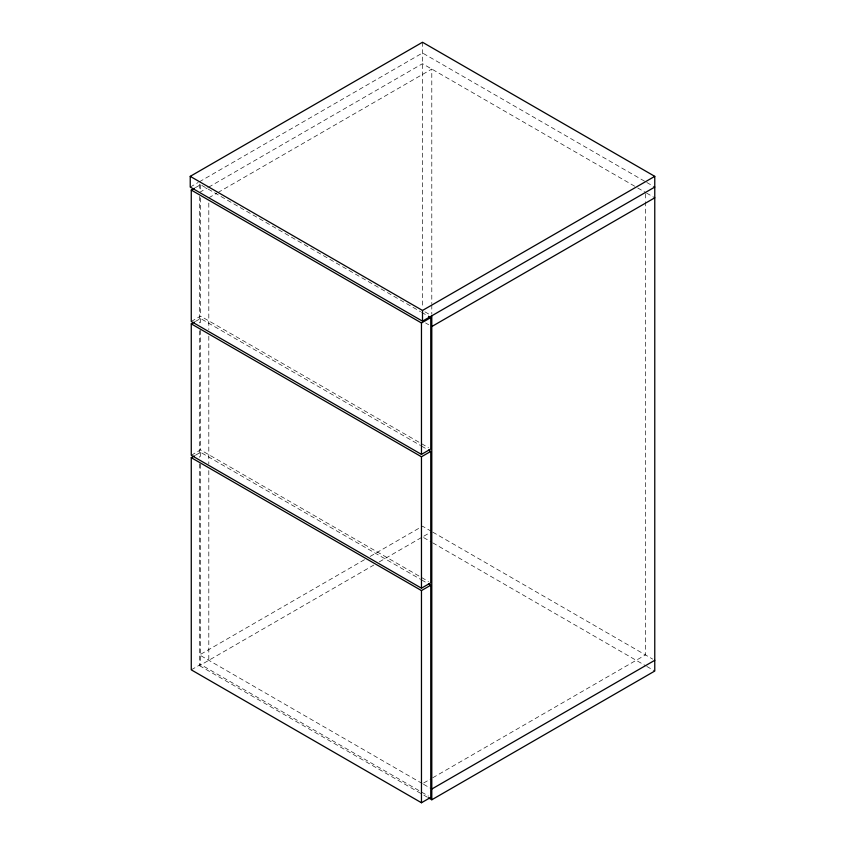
<?xml version="1.0" encoding="UTF-8"?>
<svg xmlns="http://www.w3.org/2000/svg" width="845" height="845" viewBox="0 0 845 845"><rect width="100%" height="100%" fill="white"/><g stroke="black" fill="none" stroke-linecap="round" stroke-linejoin="round"><path stroke-width="0.63" stroke-dasharray="4.22 3.17" d="M190.231 187.072L198.205 182.478M199.335 181.823L422.5 52.981L645.664 181.823M195.396 187.674L200.55 184.696L420.504 311.678M199.526 192.438L207.49 187.843M208.62 187.189L422.5 63.702L636.549 187.284M208.81 197.804L216.774 193.209M217.915 192.554L431.795 69.068L431.795 303.619M191.266 321.48L200.55 316.114L420.504 443.097M195.396 321.48L200.55 318.502L420.504 445.484M191.266 455.275L200.55 449.92L420.504 576.903M195.396 455.275L200.55 452.297L420.504 579.29M364.48 559.707L199.526 654.938L422.68 783.78M370.173 556.422L422.5 526.203L431.605 531.463M191.266 669.842L200.55 664.476L420.504 791.469M199.526 463.884L199.526 665.67L373.775 565.073M379.268 561.893L422.69 536.828M423.831 536.174L430.654 532.223M423.641 783.019L431.605 778.425M432.735 777.77L645.474 654.938L645.474 201.67M646.795 182.478L654.769 187.072M637.69 187.949L645.664 192.544M646.51 193.04L654.769 197.804M424.961 311.868L431.795 315.808M421.644 312.333L427.338 315.629M425.595 322.97L428.69 324.755M421.644 443.752L428.478 447.702M421.644 446.139L426.197 448.769M432.746 532.128L652.71 659.111M423.641 537.589L431.605 542.194M432.746 542.849L645.664 665.775M646.795 666.43L654.769 671.036M421.644 577.557L428.478 581.508M421.644 579.945L427.338 583.23M423.535 784.276L430.654 788.385M421.644 792.124L428.478 796.074M199.526 665.67L422.68 794.511M423.82 795.166L427.232 797.141M645.474 193.758L645.474 200.349M431.795 304.929L431.795 314.16M422.5 42.25L422.5 307.474M208.81 203.075L208.81 329.571M208.81 336.162L208.81 463.979M208.81 470.559L208.81 660.304M200.55 184.696L200.55 189.945M200.55 197.836L200.55 316.114M200.55 318.502L200.55 323.751M200.55 330.321L200.55 449.92M200.55 452.297L200.55 458.888M200.55 464.158L200.55 664.476M199.526 184.094L199.526 190.062M199.526 196.399L199.526 322.896M199.526 330.796L199.526 457.293"/><path stroke-width="1.27" d="M654.769 187.072L422.5 321.174L190.231 187.072L190.231 176.351L422.5 42.25L654.769 176.351L654.769 671.036L431.795 799.771L428.373 797.796M428.478 316.283L430.76 317.604L430.76 449.022L421.465 454.388L191.266 321.48L191.266 190.062L194.361 188.266M428.478 450.089L430.76 451.41L430.76 582.828L421.465 588.183L191.266 455.275L191.266 323.857L194.361 322.072M190.231 176.351L422.5 310.453L654.769 176.351M191.266 190.062L421.465 322.97L430.76 317.604M428.478 583.895L430.76 585.205L430.76 797.384L421.465 802.75L191.266 669.842L191.266 457.663L194.361 455.877M431.795 326.54L654.769 197.804M191.266 323.857L421.465 456.765L430.76 451.41M191.266 457.663L421.465 590.57L430.76 585.205M431.795 789.04L654.769 660.304M431.795 315.808L431.795 799.771M422.5 310.453L422.5 321.174M421.465 322.97L421.465 454.388M421.465 456.765L421.465 588.183M421.465 590.57L421.465 802.75"/></g></svg>
